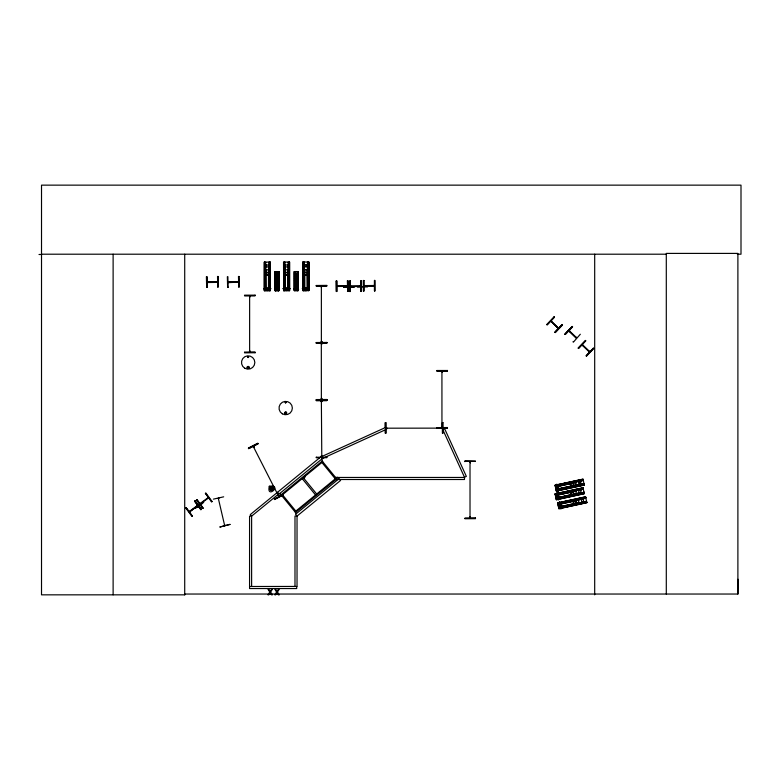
<?xml version="1.0" encoding="UTF-8"?>
<svg xmlns="http://www.w3.org/2000/svg" width="780" height="780" viewBox="0 0 780 780"><rect width="100%" height="100%" fill="white"/><g stroke="black" fill="none" stroke-linecap="round" stroke-linejoin="round"><path stroke-width="1.17" d="M737.353 254.202L741 254.202L741 185.143L41.515 185.143L41.515 594.838L184.821 594.838L184.724 594.038L737.89 594.038L737.997 579.228M218.283 498.186L224.669 525.593M218.878 498.469L218.78 497.971L218.488 498.576M197.896 505.703L189.559 511.894L190.076 510.91M207.763 498.537L208.289 497.494L200.06 503.509M207.587 497.923L207.695 498.44M550.933 320.941L558.09 328.409M551.401 321.945L551.704 321.516M576.381 338.169L568.893 330.886L576.225 338.013M575.689 337.399L575.991 337.077M589.553 352.141L582.065 344.857L589.631 352.063L589.027 350.981M582.241 344.516L582.904 345.657M250 295.727L249.639 296.897L249.629 295.727M249.512 351.283C250.819 350.854 249.005 351.244 249.629 352.228M321.789 286.036L321.38 287.177L321.37 286.006M321.857 343.98L321.38 344.194L321.321 343.054L321.37 399.535M321.857 401.583L321.302 401.739L321.37 400.627M321.37 457.139L321.272 456.076L321.848 456.183M442.357 371.163C442.738 373.727 440.993 369.817 442.465 372.011M470.428 462.647L470.018 461.731L470.438 462.764M470.008 517.062L470.476 518.017L470.008 516.955M247.591 357.016C249.103 355.27 248.459 358.741 247.66 357.152M285.168 402.577C287.332 401.037 284.71 404.615 285.558 402.07M285.382 402.49L286.016 402.577L285.421 402.646M271.206 490.503L273.38 488.982L271.859 486.808L269.685 488.329L271.206 490.503L271.577 488.358L271.479 488.953M271.577 488.358L271.859 486.808M249.58 295.942L250.058 296.673M321.321 286.231L321.38 287.069L321.799 286.221M321.789 341.562L321.272 341.455L321.848 341.562M321.779 342.371L321.731 341.445M321.292 399.467L321.789 399.311M321.321 401.583L321.789 400.657M321.311 456.183L321.799 457.099M321.38 401.69L321.37 400.744L321.789 456.914M441.928 371.28L441.948 427.421M283.013 495.456L283.315 494.072M303.898 477.223L303.596 478.608L303.04 477.925M305.038 476.287L304.736 477.672L304.18 476.99M557.456 327.736L557.875 327.415L557.359 327.727M286.855 290.267L286.25 290.267L286.894 290.15L286.25 290.033L286.855 289.127M296 290.375L296.351 289.458M247.621 367.117C248.703 370.13 248.781 364.728 247.621 367.741M254.036 447.057L253.256 446.423L253.744 447.369M278.762 496.655L278.694 495.563L279.181 496.509M278.372 495.729L279.133 496.285M267.569 289.165L267.189 289.097M306.179 289.136L305.448 289.019M321.799 399.497L321.253 398.58L321.848 398.58M199.934 503.666L201.259 503.353M207.08 281.814L208.328 282.272M336.882 286.026L336.911 286.455M346.261 285.968L346.369 286.338M350.259 286.055L351.507 286.533M363.909 285.597L364.972 285.948M385.885 427.762L386.11 428.24M441.217 427.772L442.328 428.21M559.845 505.84L559.689 505.216M248.401 357.25L248.011 356.743L248.245 357.289M248.537 357.386L248.625 356.762M208.26 282.155L208.026 281.677M217.571 282.038L207.197 282.175L217.649 282.067M228.218 282.175L228.257 281.755M229.076 282.194L228.989 281.677M336.989 286.026L347.431 285.968M337.837 286.504L338.052 286.026M347.373 286.406L337.096 286.445M360.818 286.474L350.435 286.543L350.473 286.006M360.672 286.397L350.259 286.426M374.468 286.006L364.084 286.075L364.133 285.538M374.322 285.928L363.909 285.958M385.993 427.762L387.065 428.123L385.885 428.132M441.324 427.772L442.397 428.132M270.319 490.094L271.333 488.885M271.723 488.426L272.737 487.217M196.814 505.85C196.93 507.273 196.862 504.758 197.828 505.616L189.589 511.856M547.063 324.792L554.336 317.148M562.087 324.529L554.814 332.173L555.233 332.572L562.517 324.928L562.087 324.529L554.921 332.27M555.204 332.543L562.477 324.899M572.53 326.8L565.246 334.444L572.578 326.849L572.159 326.45L564.876 334.094L565.305 334.493M564.915 334.123L572.188 326.479M569.741 331.685L569.839 331.12M580.33 334.23L573.368 342.176L572.949 341.776M578.458 348.455L585.751 340.831L585.322 340.421L578.048 348.065L578.477 348.465L585.702 340.772M586.219 355.846L593.502 348.202M586.501 356.119L593.814 348.504L593.395 348.104L586.131 355.768L586.541 356.148M321.74 344.087L321.848 343.239M321.74 399.418L321.789 398.385M321.74 401.69L321.74 400.735M321.74 457.022L321.731 456.066M441.977 426.504L441.987 427.45M278.84 493.857L251.618 516.136L249.561 516.136L249.561 588.549L296.702 588.549L296.702 586.492M279.815 493.428L281.044 494.793L322.208 461.107L321.789 459.079M322.764 461.789L281.599 495.476L274.404 499.151M294.967 511.807L337.272 477.185M296.341 513.62L295.523 512.489L336.687 478.803L338.315 479.271M247.718 366.98L248.479 366.883M286.133 413.429C282.916 412.756 288.346 412.201 285.373 413.536M186.098 507.517L185.63 507.868L191.909 516.341L192.387 515.99M195.049 500.877L194.571 501.228L200.86 509.71L201.328 509.359L195.049 500.877L201.289 509.389M196.911 499.639L196.443 499.99L202.732 508.462L203.2 508.111L196.911 499.639L203.083 508.199M189.218 511.543L197.516 505.391M208.718 497.825L200.168 504.026M212.15 501.482L211.672 501.823L205.384 493.35L205.861 492.999L212.111 501.511M197.116 507.302L202.01 503.724M224.543 525.515L225.03 525.515M250 352.228L249.99 351.166M470.018 461.623L470.018 518.017M556.101 488.339L557.125 487.549M556.15 488.416L556.004 487.724M558.568 505.391L558.743 506.074L558.792 505.342L559.708 505.81M248.41 448.149L257.79 443.303L258.053 443.82L248.684 448.675L248.41 448.149L257.81 443.342M248.615 448.539L257.985 443.693M253.598 447.203L254.105 447.154L253.685 446.335M281.902 495.105L274.336 499.015L274.609 499.541L281.873 495.719M269.763 489.304L271.245 488.758M271.81 488.553L273.293 488.017M569.068 330.544L576.635 337.74M213.389 499.142L223.684 496.821M224.893 524.94L224.659 525.544M230.012 524.433L219.784 527.036L229.993 524.355M207.295 281.755L217.63 281.59M217.405 281.482L216.46 282.097M238.378 282.067L228.16 282.175M555.067 485.277L583.011 479.242M556.355 485.589L583.128 479.798M555.243 485.95L583.148 479.895M570.394 482.888L557.583 485.657L570.424 483.015M572.715 482.381L580.866 480.616M572.744 482.508L580.895 480.743M555.35 486.554L583.284 480.519M557.758 486.437L570.541 483.571M572.871 483.064L576.381 482.41L572.89 483.19M578.692 481.806L581.042 481.406M557.758 486.466L570.57 483.697M578.711 481.933L581.042 481.426M555.535 487.344L555.877 488.914M558.295 488.816L571.096 486.028M573.427 485.521L581.578 483.785L573.446 485.648M558.314 488.923L571.126 486.154M558.363 489.148L571.175 486.379M573.495 485.872L581.646 484.107M556.052 489.694L583.986 483.659M558.441 489.479L577.083 485.55M579.413 485.053L584.044 483.941M556.179 490.308L584.113 484.263M556.267 490.708L584.2 484.663M556.325 490.981L584.288 485.043L582.982 479.115L555.048 485.18L556.355 491.107L584.288 485.072M555.067 493.925L583.011 487.89M556.355 494.237L583.128 488.446M555.243 494.598L581.987 488.797M570.394 491.536L557.583 494.296L570.424 491.663M572.715 491.029L582.036 489.011M572.744 491.156L582.056 489.138M555.35 495.202L583.284 489.167M557.739 494.988L570.56 492.316L557.758 495.115M572.89 491.81L576.361 490.961M578.692 490.454L581.042 490.055M572.89 491.839L576.391 491.088M578.711 490.581L581.042 490.074M555.535 495.982L555.877 497.562M558.295 497.445L571.096 494.695M573.427 494.198L581.568 492.404M558.314 497.572L571.126 494.803M573.446 494.296L581.597 492.531M558.363 497.796L571.175 495.027M573.495 494.52L576.995 493.769M579.316 493.262L581.646 492.755M556.052 498.342L583.986 492.307M558.441 498.127L577.083 494.198M579.413 493.701L581.743 493.214M556.189 498.976L582.982 493.282M556.257 499.298L584.21 493.36M556.345 499.736L584.269 493.594M557.642 502.954L585.575 496.909M585.634 497.182L557.7 503.227L585.643 497.24M557.758 503.509L585.692 497.465M557.778 503.607L585.721 497.591M558.997 503.597L578.779 499.298M581.11 498.79L585.77 497.815M560.186 503.451L578.809 499.424M581.139 498.917L583.459 498.42M560.235 503.675L578.858 499.649M581.188 499.142L583.508 498.644M557.914 504.231L585.848 498.186M557.973 504.514L578.926 499.98M581.256 499.473L583.586 498.976M558.002 504.641L573.134 501.345M575.455 500.838L578.955 500.107M581.285 499.6L583.606 499.073M558.109 505.011L558.451 506.591M560.859 506.464L573.67 503.724M576.001 503.217L579.481 502.437M584.142 501.433L581.822 501.959L584.171 501.559M560.888 506.591L573.69 503.822M576.02 503.315L579.511 502.564M558.617 507.37L586.55 501.325M560.957 506.912L573.758 504.153M576.088 503.646L579.579 502.885M581.909 502.388L584.24 501.881M561.005 507.146L573.807 504.377M576.137 503.88L585.448 501.862M559.874 507.526L585.478 501.959M558.753 507.975L586.687 501.959L559.942 507.848M586.765 502.281L558.821 508.326L586.774 502.33M558.899 508.658L586.833 502.613M360.808 285.987L359.629 286.484M374.459 285.529L373.513 285.958M266.955 290.306L267.608 290.189L266.955 290.072L267.608 289.965L267.023 289.175M305.536 290.228L306.189 290.111L305.536 289.994L306.189 289.877L305.604 289.087M216.674 281.502L216.684 282.087M359.863 285.889L359.863 286.474M373.513 285.421L373.279 286.016M218.059 276.481L218.332 287.04L217.747 287.05L217.522 276.5L218.107 276.481M239.021 276.481L239.294 287.04L238.709 287.05L238.485 276.5L239.07 276.481M228.15 281.814L238.592 281.59M230.383 282.087L236.438 281.96M206.612 287.284L207.197 287.274L206.973 276.724L206.388 276.734L206.661 287.284M227.565 287.284L228.16 287.274M336.258 280.936L336.843 280.936L336.843 291.486L336.326 291.496L336.258 280.936L336.375 291.496M347.402 280.868L347.987 280.868L348.055 291.418L347.471 291.418M350.23 280.966L349.645 280.966L349.703 291.525L350.298 291.515L350.152 280.966M316.27 285.5L326.83 285.382L326.83 285.977L316.28 286.036L316.27 285.451M316.28 285.968L326.83 285.831M364.016 285.597L374.322 285.49M350.366 286.055L360.672 285.958M339.212 286.338L345.277 286.299M374.498 290.989L375.082 290.979L374.965 280.43L374.429 280.43L374.498 290.989L374.575 280.43M255.089 295.152L244.53 295.171L244.54 295.756L255.089 295.688L255.089 295.103M244.54 295.61L255.089 295.669M326.83 342.478L316.27 342.517L316.28 343.132L326.84 343.064L326.83 342.401M316.28 342.615L326.83 342.556M316.28 342.907L326.83 342.849M316.28 343.054L326.83 342.995M244.54 352.287L255.089 352.199L255.099 352.784M244.54 352.414L255.089 352.267M255.099 352.735L244.54 352.852L244.54 352.267M447.447 370.49L436.888 370.5L436.898 371.095L447.447 371.026L447.447 370.441M436.888 370.939L447.447 370.948M316.28 399.711L326.83 399.575M326.84 400.033L316.27 400.072L326.84 400.081M316.28 400.52L326.83 400.52M385.856 422.672L385.271 422.672L385.3 427.372M447.447 427.674L436.898 427.664L447.447 427.528L447.447 428.113M447.447 428.064L436.898 428.181L436.898 427.596M385.388 433.231L385.359 429.712L385.34 433.231L385.924 433.222L385.778 422.672L385.778 433.231M316.28 457.246L326.83 457.246M319.8 457.733L316.28 457.753L316.28 457.168M322.15 457.665L326.84 457.685L326.83 457.099M475.469 461.438L464.919 461.068L464.919 461.653M464.919 461.116L475.469 461.048M464.919 518.31L475.478 518.242M39 254.494L41.515 254.485M41.515 254.202L666.295 254.202M303.654 290.618L302.825 290.618L302.825 262.031L308.919 262.012L308.899 290.589L303.235 290.589M264.654 265.015L269.929 265.015M283.94 264.976L289.224 264.976M303.235 264.937L308.51 264.937M303.235 266.867L308.51 266.867M264.654 266.955L269.929 266.955M283.94 266.916L289.224 266.916M303.235 269.773L308.51 269.773M264.654 269.851L269.929 269.851M283.94 269.812L289.224 269.812M277.738 271.596L278.977 271.596L278.977 290.657L274.901 290.677L274.989 271.606L278.694 271.606M283.94 272.386L289.214 272.386M303.225 272.347L308.5 272.347M264.644 272.435L269.919 272.435M275.174 273.546L278.694 273.546M294.469 273.507L297.989 273.507M275.174 274.833L278.694 274.833M294.469 274.794L297.989 274.794M264.644 275.33L269.919 275.33M283.94 275.291L289.214 275.291M303.225 275.252L308.5 275.252M275.174 276.773L278.694 276.773M294.469 276.734L297.989 276.734M275.174 278.489L278.694 278.489M294.46 278.45L297.979 278.45M275.174 280.42L278.694 280.42M294.46 280.381L297.979 280.381M264.654 287.771L269.929 287.771M283.94 287.732L289.224 287.732M303.235 287.693L308.51 287.693M263.776 288.59L270.806 288.59M283.062 288.551L290.101 288.551M302.357 288.512L309.387 288.512M263.776 288.815L270.806 288.815M275.174 288.727L278.694 288.727M283.062 288.766L290.101 288.766M294.469 288.678L297.989 288.678M302.357 288.727L309.387 288.727M266.867 289.097L267.696 289.146M286.153 289.107L286.991 289.107M266.955 289.175L267.618 289.175M274.589 289.273L279.279 289.273M293.885 289.224L298.574 289.224M274.589 289.419L279.279 289.419M293.885 289.37L298.574 289.37M276.656 289.604L277.212 289.604M295.942 289.565L296.498 289.565M276.656 289.633L277.212 289.633M305.448 290.257L306.16 290.257M277.212 290.433L276.754 289.653M295.942 290.394L296.498 290.423M270.338 290.677L264.244 290.696L264.274 262.119L270.338 262.09L270.338 290.677L270.212 262.09M283.53 290.657L289.633 290.638L289.604 262.051L283.53 262.08L283.666 290.657M303.849 290.618L304.678 290.618M305.448 290.638L306.277 290.638M442.279 428.132L386.11 428.191M334.708 477.457L464.5 477.457L464.5 479.505L334.708 479.505M249.561 586.492L297.034 586.443L297.034 516.087L295.552 514.274L339.105 478.618L340.587 480.441L297.034 516.087L294.986 516.087L294.986 586.443M278.645 495.466L279.133 496.411M558.685 506.083L558.519 505.313M364.865 285.48L365.157 286.065M286.309 289.127L286.884 289.175M269.685 488.329L271.235 488.602M271.82 488.709L273.38 488.982M237.647 282.029L237.637 281.502L237.383 282.097M228.989 281.736L229.291 282.272M582.436 344.623L589.797 351.721M250.058 295.942L250 296.79M470.428 517.169L470.379 518.017M270.094 487.451L271.303 488.465M271.762 488.845L272.971 489.86M551.011 321.009L558.451 328.019M552.406 322.784L556.793 326.966M322.208 461.107L336.687 478.803M321.906 462.491L335.273 478.822M303.322 477.691L316.69 494.032M302.182 478.627L315.549 494.969M282.457 494.773L295.825 511.105M281.044 494.793L295.523 512.489M277.543 492.268L279.026 494.081L322.579 458.435L386.597 429.253L385.749 427.391L321.731 456.563L322.579 458.435L321.097 456.622L250.322 514.547L251.618 516.136L251.618 586.492M205.452 493.311L211.692 501.813M194.688 501.14L200.918 509.662M192.328 516.038L186.04 507.566L192.27 516.077M203.726 502.408L195.273 508.453M253.695 447.272L253.256 446.423L278.811 496.577M556.004 496.373L556.15 497.065L556.228 496.324L556.471 496.938L557.125 496.197M270.884 486.895L271.43 488.377M271.635 488.943L272.171 490.425M583.898 491.907L584.074 492.716M584.113 492.911L584.288 493.72L556.355 499.756L555.038 493.798L582.982 487.763L584.181 493.321M580.232 480.129L581.344 485.287M582.797 497.796L583.918 502.954M580.232 488.777L581.344 493.935M578.341 480.538L579.452 485.696M580.905 498.206L582.017 503.363M578.341 489.187L579.452 494.344M575.504 481.153L576.615 486.31M578.068 498.82L579.189 503.977M575.504 489.801L576.615 494.959M572.978 481.689L574.1 486.847M575.552 499.356L576.664 504.514M572.978 490.337L574.1 495.495M570.151 482.303L571.262 487.461M572.715 499.97L573.836 505.128M570.151 490.952L571.262 496.109M557.983 484.936L559.104 490.094M556.988 484.253L558.47 491.127M556.774 484.302L558.256 491.176M557.154 487.383L557.329 488.192L557.115 487.393M560.557 502.603L561.668 507.76M557.983 493.584L559.104 498.742M559.553 501.92L561.034 508.804M559.338 501.969L560.82 508.843M559.689 505.06L559.865 505.869M556.988 492.901L558.47 499.775M556.774 492.95L558.256 499.824M557.115 496.041L557.291 496.85M555.906 496.294L556.12 497.104M555.575 496.373L555.75 497.182M238.553 276.49L238.855 287.04M228.014 287.274L227.906 276.724L227.351 276.734L227.614 287.284M217.601 276.49L217.766 287.05M206.827 276.724L207.119 287.274M217.639 282.38L207.256 282.535M442.504 422.672L442.572 433.222M385.32 422.672L385.349 427.362M363.733 280.498L363.802 291.057M360.857 280.898L360.994 291.447M350.084 280.966L350.152 291.515M347.939 280.868L348.007 291.418M347.548 280.868L347.617 291.418L347.422 280.868M336.697 280.936L336.765 291.486M321.37 341.455L321.37 342.401L321.37 286.114M321.37 398.473L321.37 399.418M321.37 456.076L321.37 457.022M249.629 351.166L249.629 352.121L249.629 295.834M737.89 594.038L737.89 253.402L666.295 253.402L666.295 594.038M594.692 254.202L594.692 594.838M308.792 262.012L308.792 290.589M308.558 262.012L308.558 290.589M308.5 262.012L308.51 290.589M308.227 264.391L308.227 266.77M308.227 269.159L308.227 272.727M308.227 275.116L308.227 288.21M308.09 264.391L308.119 266.77M308.119 269.159L308.09 272.727M308.09 275.116L308.1 290.589M307.895 264.391L307.895 266.77L307.769 264.391M307.895 272.727L307.895 269.159L307.769 272.727M307.895 288.21L307.895 275.116L307.769 288.21M307.476 262.012L307.476 290.589M307.193 264.391L307.096 266.77M307.067 269.159L307.096 272.727M307.067 275.116L307.193 288.21M306.677 290.589L305.068 290.589M304.678 264.42L304.648 266.799M304.678 269.178L304.648 272.756M304.648 275.135L304.678 288.239M304.551 264.42L304.551 266.799M304.551 269.178L304.551 272.756M304.551 275.135L304.551 288.239M304.317 264.42L304.317 266.799M304.317 269.178L304.317 272.756M304.317 275.135L304.317 288.239M304.258 262.031L304.258 290.618M303.878 264.42L303.976 266.799M303.976 269.178L303.878 272.756M303.878 275.135L303.976 288.239M303.654 262.031L303.517 290.618M303.186 262.031L303.284 290.618M302.845 262.031L302.952 290.618M297.726 271.557L297.716 290.618M297.58 271.557L297.58 290.618M297.336 271.557L297.336 290.618M297.297 271.557L297.268 290.618M297.024 273.936L297.112 289.429M296.761 290.618L295.688 290.618M295.415 273.956L295.435 289.439M295.347 273.956L295.347 289.439M295.191 271.567L295.152 290.638M294.967 290.638L294.665 271.567M294.469 271.567L294.469 290.638M294.284 271.567L294.284 290.638M289.507 262.051L289.507 290.638M288.931 264.43L288.931 266.819M288.931 269.197L288.931 272.766M288.931 275.155L288.931 288.249M288.834 264.43L288.805 266.819M288.834 269.197L288.805 272.766M288.834 275.155L288.805 290.638M288.61 264.43L288.581 266.819M288.61 269.197L288.581 272.766M288.61 275.155L288.581 288.249M288.473 264.43L288.473 266.819M288.473 269.197L288.473 272.766M288.473 275.155L288.473 288.249M288.239 264.43L288.239 266.819M288.239 269.197L288.239 272.766M288.239 275.155L288.239 288.249M288.19 262.051L288.19 290.638M287.908 264.43L287.908 266.819M287.908 269.197L287.908 272.766M287.908 275.155L287.908 288.249M287.8 264.43L287.781 266.819M287.8 269.197L287.781 272.766M287.8 275.155L287.781 288.249M287.391 290.638L285.773 290.638M285.392 266.838L285.363 264.459L285.256 266.838M285.392 269.217L285.363 272.795L285.256 269.217M285.392 288.278L285.363 275.174L285.256 288.278M284.973 262.08L284.973 290.657M284.915 264.459L284.915 266.838M284.915 269.217L284.915 272.795M284.915 275.174L284.915 288.278M284.69 264.459L284.69 266.838M284.69 269.217L284.69 272.795M284.69 275.174L284.69 288.278M284.583 264.459L284.564 266.838M284.564 269.217L284.583 272.795M284.583 275.174L284.564 288.278M284.339 264.459L284.359 266.838M284.359 269.217L284.339 272.795M284.359 275.174L284.349 290.638M284.232 262.08L284.232 290.657M283.998 290.657L283.998 262.08L283.891 290.657M278.889 271.596L278.889 290.657M278.733 271.596L278.694 290.657M278.509 290.657L278.509 271.596L278.421 290.657M278.197 271.596L278.285 290.657M277.738 273.975L277.748 289.468M277.475 290.657L276.403 290.657M276.139 272.805L276.052 289.487M275.896 271.606L275.896 290.677M275.827 271.606L275.866 290.677M275.603 271.606L275.584 290.677M275.457 271.606L275.438 290.677M275.369 271.606L275.369 290.677M275.174 271.606L275.213 290.677M269.977 262.09L269.929 290.677M269.539 262.09L269.646 290.677M269.51 262.09L269.519 290.677M269.295 264.469L269.315 266.857M269.295 269.236L269.315 272.815M269.295 275.194L269.315 288.288M269.188 264.469L269.188 266.857M269.188 269.236L269.188 272.815M269.188 275.194L269.188 288.288M268.895 262.09L268.895 290.677M268.846 264.469L268.846 266.857M268.846 269.236L268.846 272.815M268.846 275.194L268.846 288.288M268.622 264.469L268.622 266.857M268.622 269.236L268.622 272.815M268.622 275.194L268.622 288.288M268.515 264.469L268.486 266.857M268.486 269.236L268.515 272.815M268.515 275.194L268.486 288.288M268.096 290.677L266.487 290.677M266.097 264.498L265.97 266.877M266.077 269.266L266.097 272.834M265.97 275.213L266.097 288.317M265.678 262.119L265.678 290.696M265.395 264.498L265.395 266.877M265.395 269.266L265.395 272.834M265.395 275.213L265.395 288.317M265.298 264.498L265.268 266.877M265.298 269.266L265.268 272.834M265.298 275.213L265.268 288.317M265.073 264.498L265.044 266.877M265.044 269.266L265.073 272.834M265.044 275.213L265.064 290.677M264.947 264.498L264.947 266.877M264.947 269.266L264.947 272.834M264.947 275.213L264.947 288.317M264.703 262.119L264.703 290.696L264.605 262.119M264.371 262.119L264.371 290.696M184.714 254.202L184.714 594.838M113.119 254.202L113.119 594.838M247.25 367.185C248.41 370.812 250.068 364.621 247.25 367.185M276.178 279.25C277.134 282.243 278.499 277.144 276.178 279.25M295.464 279.211C296.419 282.204 297.794 277.105 295.464 279.211M284.768 412.737C285.938 416.374 287.596 410.183 284.768 412.737M271.557 589.29L270.212 591.474L268.876 589.29L268.027 589.29L269.753 592.069L267.979 594.857L268.778 594.857L270.163 592.625L271.518 594.857L272.366 594.857L270.621 592.03L272.366 589.29L271.557 589.29M278.411 589.29L277.056 591.474L275.72 589.29L274.882 589.29L276.598 592.069L274.823 594.857L275.623 594.857L277.007 592.625L278.372 594.857L279.221 594.857L277.465 592.03L279.211 589.29L278.411 589.29M554.024 316.846L546.741 324.49L547.17 324.889L554.434 317.236L554.024 316.846M269.276 486.232C266.263 499.824 283.111 484.253 269.276 486.232M444.551 428.532L442.679 429.39L464.49 477.233L466.352 476.385L444.551 428.532M583.06 479.466L555.116 485.501L583.069 479.515M583.06 488.114L555.116 494.149L583.069 488.163M585.546 496.782L557.612 502.846L558.919 508.784L586.852 502.72L585.546 496.782M238.602 282.272L228.218 282.535L238.602 282.272M363.88 280.498L363.295 280.507L363.353 291.057L363.948 291.057L363.88 280.498M361.364 280.898L360.779 280.898L360.848 291.447L361.433 291.447L361.315 280.898M326.83 399.497L316.28 399.565L316.28 400.666L326.83 400.598L326.83 399.497M442.942 422.672L442.357 422.672L442.426 433.222L443.011 433.222L442.942 422.672M475.478 518.096L464.919 518.232L464.929 518.749L475.478 518.681L475.478 518.096M298.262 271.557L294.197 271.567L294.197 290.638L298.262 290.618L298.262 271.557M367.741 286.65L357.357 286.757L367.741 286.65M354.091 287.108L343.707 287.225L354.091 287.108M297.989 290.618L298.019 271.557L297.95 290.618M289.224 290.638L289.214 262.051L289.165 290.638M278.011 290.657L278.041 271.596L277.973 290.657M574.06 503.227A1.17 1.17 0 0 0 575.864 502.3A1.17 1.17 0 0 0 574.158 501.199A1.17 1.17 0 0 0 574.06 503.227M571.486 494.208A1.17 1.17 0 0 0 573.29 493.282A1.17 1.17 0 0 0 571.584 492.18A1.17 1.17 0 0 0 571.486 494.208M571.486 485.56A1.17 1.17 0 0 0 573.29 484.633A1.17 1.17 0 0 0 571.584 483.532A1.17 1.17 0 0 0 571.486 485.56M244.832 368.277A6.679 6.679 0 0 0 254.845 362.495A6.679 6.679 0 0 0 244.832 356.714A6.679 6.679 0 0 0 244.832 368.277M247.445 368.15A1.024 1.024 0 0 0 249.151 367.692A1.024 1.024 0 0 0 247.903 366.444A1.024 1.024 0 0 0 247.445 368.15M282.35 413.839A6.679 6.679 0 0 0 292.363 408.057A6.679 6.679 0 0 0 282.35 402.275A6.679 6.679 0 0 0 282.35 413.839M284.973 413.712A1.024 1.024 0 0 0 286.679 413.254A1.024 1.024 0 0 0 285.421 411.996A1.024 1.024 0 0 0 284.973 413.712M266.702 274.892A1.17 1.17 0 0 0 268.456 273.877A1.17 1.17 0 0 0 266.702 272.863A1.17 1.17 0 0 0 266.702 274.892M285.987 274.852A1.17 1.17 0 0 0 287.752 273.839A1.17 1.17 0 0 0 285.987 272.825A1.17 1.17 0 0 0 285.987 274.852M305.038 274.628A1.17 1.17 0 0 0 306.998 274.102A1.17 1.17 0 0 0 305.565 272.668A1.17 1.17 0 0 0 305.038 274.628"/></g></svg>
